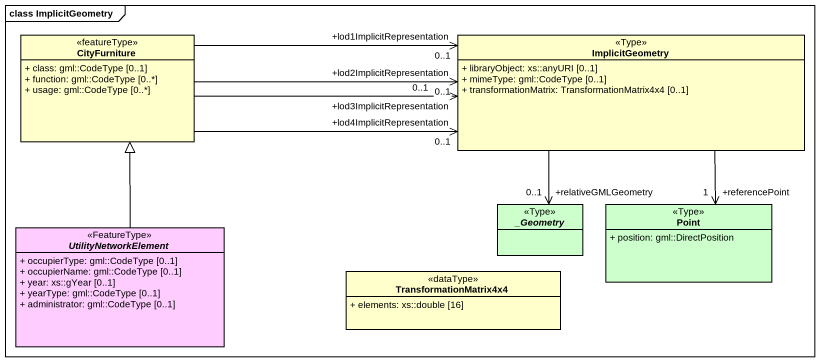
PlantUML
@startuml
mainframe class ImplicitGeometry
hide circle
hide empty members
skinparam classAttributeIconSize 0
class CityFurniture <<featureType>> #FFFFCC {
  + class: gml::CodeType [0..1]
  + function: gml::CodeType [0..*]
  + usage: gml::CodeType [0..*]
}
class ImplicitGeometry <<Type>> #FFFFCC {
  + libraryObject: xs::anyURI [0..1]
  + mimeType: gml::CodeType [0..1]
  + transformationMatrix: TransformationMatrix4x4 [0..1]
}
abstract class UtilityNetworkElement <<FeatureType>> #FFCCFF {
  + occupierType: gml::CodeType [0..1]
  + occupierName: gml::CodeType [0..1]
  + year: xs::gYear [0..1]
  + yearType: gml::CodeType [0..1]
  + administrator: gml::CodeType [0..1]
}
abstract class "_Geometry" as Geometry <<Type>> #CCFFCC
class Point <<Type>> #CCFFCC {
  + position: gml::DirectPosition
}
class TransformationMatrix4x4 <<dataType>> #FFFFCC {
  + elements: xs::double [16]
}
ImplicitGeometry "+lod2ImplicitRepresentation\n0..1" <-left- CityFurniture
ImplicitGeometry "+lod3ImplicitRepresentation\n0..1" <-left- CityFurniture
ImplicitGeometry "+lod4ImplicitRepresentation\n0..1" <-left- CityFurniture
ImplicitGeometry "+lod1ImplicitRepresentation\n0..1" <-left- CityFurniture
ImplicitGeometry --> "+relativeGMLGeometry\n0..1" Geometry
ImplicitGeometry --> "+referencePoint\n1" Point
UtilityNetworkElement -up-|> CityFurniture
@enduml
